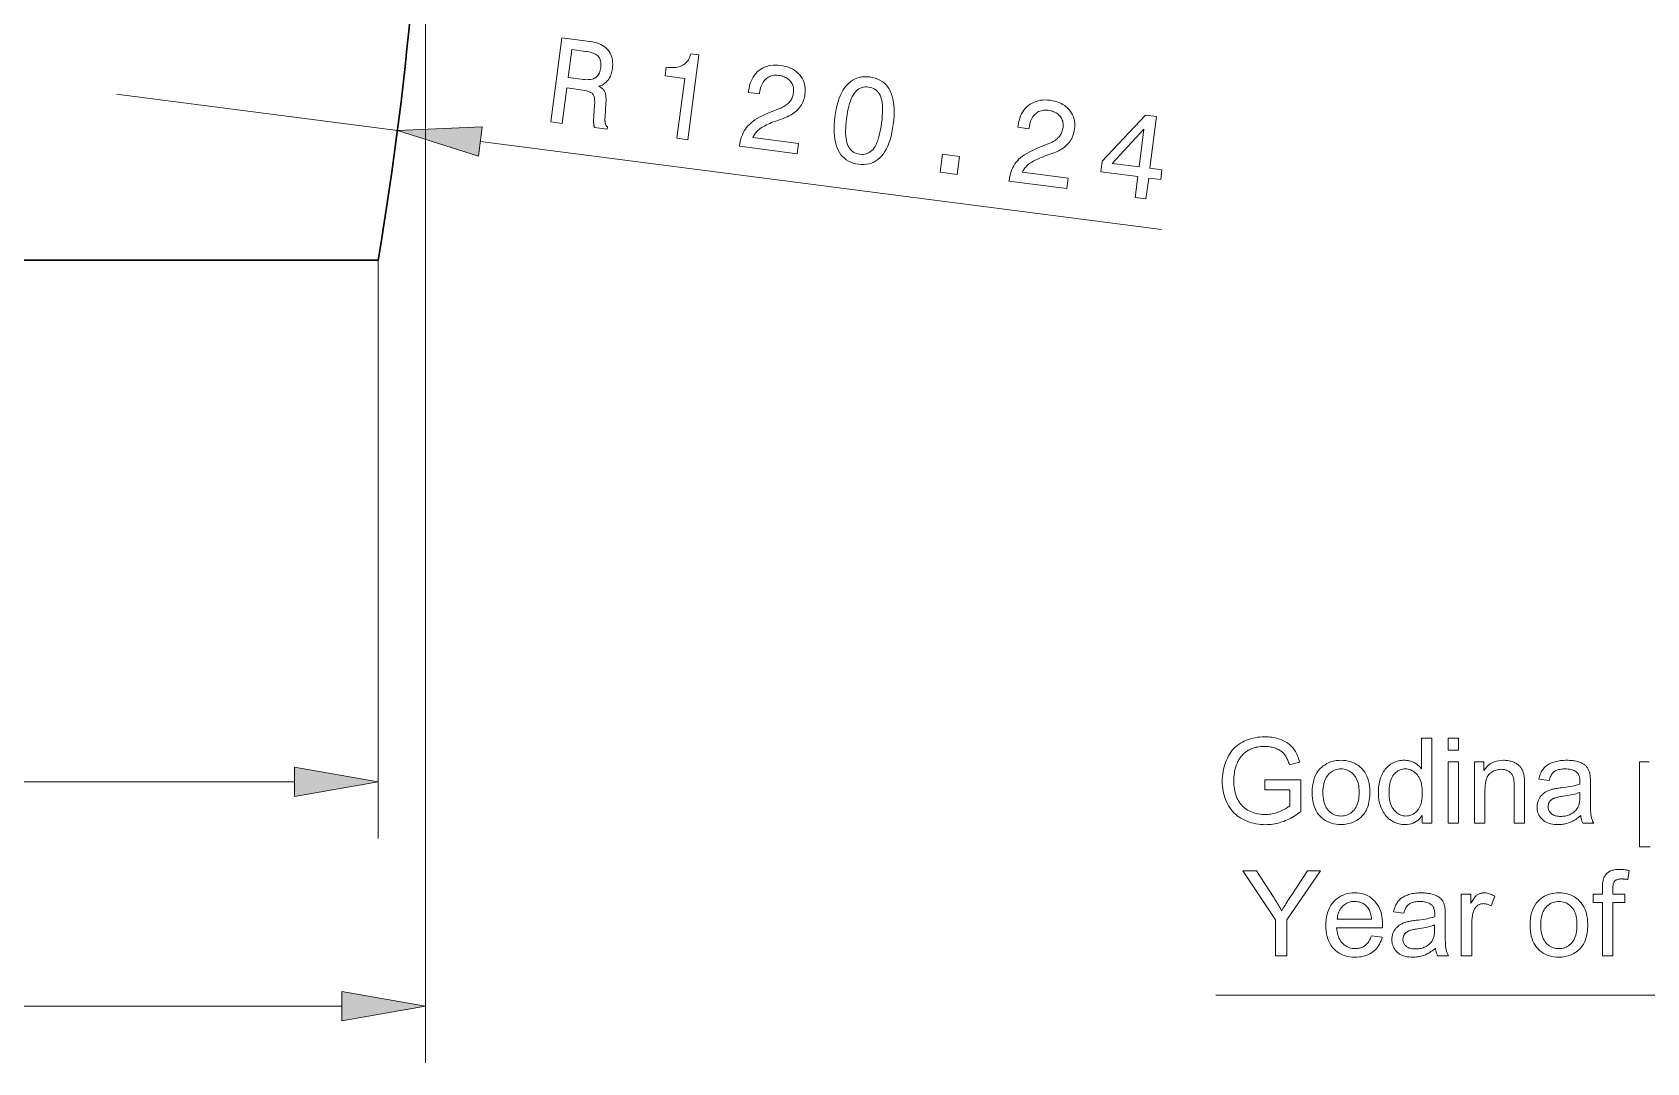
# Model space of a CAD drawing. Extents: x 0 to 297, y 0 to 530.
# Drawn here: x 131.8 to 188.8, y 82.6 to 119 of the extents above; entities that cross this region are included whole.
import ezdxf

# ---------------------------------------------------------------- set-up
doc = ezdxf.new("R2010")
doc.units = 0

msp = doc.modelspace()

# ---------------------------------------------------------------- linework, layer by layer
at = {"color": 7, "lineweight": 13}
for p, q in [((145.707, 130.993), (145.707, 82.643)), ((147.643, 115.186), (171.684, 112.076)), ((144.032, 110.993), (144.032, 90.566)), ((76.236, 92.566), (141.077, 92.566)), ((74.561, 84.643), (142.752, 84.643))]:
    msp.add_line(p, q, dxfattribs=at)
at = {"color": 7, "lineweight": 13, "ltscale": 0.25}
msp.add_line((134.796, 116.848), (144.713, 115.565), dxfattribs=at)
at = {"color": 7, "lineweight": 30}
msp.add_line((73.282, 110.993), (144.032, 110.993), dxfattribs=at)
at = {"color": 7, "lineweight": 13}
for points in [[(150.135, 115.872), (150.519, 118.843), (151.512, 118.715), (151.598, 118.701), (151.678, 118.684), (151.754, 118.663), (151.825, 118.639), (151.892, 118.61), (151.954, 118.578), (152.011, 118.542), (152.063, 118.502), (152.11, 118.459), (152.153, 118.412), (152.191, 118.361), (152.224, 118.306), (152.251, 118.249), (152.274, 118.188), (152.291, 118.123), (152.304, 118.056), (152.311, 117.985), (152.313, 117.91), (152.31, 117.833), (152.302, 117.751), (152.294, 117.703), (152.285, 117.657), (152.275, 117.613), (152.262, 117.57), (152.248, 117.529), (152.231, 117.49), (152.213, 117.452), (152.194, 117.416), (152.172, 117.383), (152.149, 117.35), (152.124, 117.32), (152.097, 117.291), (152.068, 117.265), (152.038, 117.24), (152.006, 117.217), (151.973, 117.196), (151.937, 117.176), (151.9, 117.159), (151.862, 117.143), (151.821, 117.129), (151.852, 117.114), (151.88, 117.099), (151.906, 117.082), (151.931, 117.064), (151.953, 117.046), (151.973, 117.026), (151.992, 117.006), (152.008, 116.984), (152.023, 116.962), (152.035, 116.939), (152.046, 116.913), (152.055, 116.885), (152.062, 116.853), (152.069, 116.818), (152.073, 116.78), (152.077, 116.739), (152.078, 116.694), (152.079, 116.646), (152.078, 116.596), (152.075, 116.541), (152.044, 116.054), (152.042, 116.024), (152.041, 115.994), (152.041, 115.967), (152.041, 115.941), (152.041, 115.917), (152.043, 115.894), (152.045, 115.873), (152.047, 115.853), (152.05, 115.835), (152.054, 115.819), (152.058, 115.804), (152.063, 115.79), (152.069, 115.776), (152.076, 115.763), (152.083, 115.75), (152.091, 115.738), (152.1, 115.727), (152.11, 115.716), (152.12, 115.706), (152.131, 115.697), (152.121, 115.615), (151.671, 115.673), (151.667, 115.684), (151.663, 115.696), (151.659, 115.709), (151.656, 115.722), (151.652, 115.737), (151.65, 115.752), (151.647, 115.769), (151.645, 115.786), (151.643, 115.804), (151.642, 115.824), (151.641, 115.844), (151.64, 115.866), (151.64, 115.889), (151.64, 115.913), (151.64, 115.939), (151.64, 115.966), (151.641, 115.994), (151.643, 116.024), (151.644, 116.055), (151.646, 116.087), (151.675, 116.474), (151.678, 116.531), (151.679, 116.584), (151.677, 116.633), (151.674, 116.678), (151.668, 116.719), (151.66, 116.756), (151.649, 116.79), (151.637, 116.82), (151.622, 116.846), (151.605, 116.868), (151.583, 116.888), (151.556, 116.906), (151.521, 116.924), (151.481, 116.941), (151.434, 116.957), (151.38, 116.972), (151.32, 116.986), (151.254, 116.999), (151.181, 117.011), (151.102, 117.022), (150.694, 117.075), (150.532, 115.821)], [(151.354, 118.365), (150.869, 118.428), (150.741, 117.439), (151.199, 117.38), (151.267, 117.372), (151.331, 117.367), (151.391, 117.365), (151.447, 117.366), (151.499, 117.37), (151.547, 117.377), (151.592, 117.386), (151.632, 117.398), (151.669, 117.414), (151.701, 117.432), (151.731, 117.453), (151.758, 117.477), (151.782, 117.505), (151.805, 117.537), (151.824, 117.571), (151.842, 117.61), (151.857, 117.651), (151.87, 117.696), (151.881, 117.745), (151.889, 117.796), (151.894, 117.848), (151.896, 117.896), (151.895, 117.943), (151.891, 117.986), (151.884, 118.027), (151.874, 118.065), (151.86, 118.101), (151.844, 118.133), (151.824, 118.164), (151.802, 118.191), (151.775, 118.217), (151.745, 118.24), (151.71, 118.262), (151.672, 118.282), (151.629, 118.301), (151.582, 118.317), (151.531, 118.332), (151.476, 118.345), (151.417, 118.356)], [(154.582, 115.297), (154.856, 117.412), (154.162, 117.502), (154.201, 117.805), (154.276, 117.798), (154.347, 117.794), (154.415, 117.793), (154.479, 117.795), (154.54, 117.801), (154.597, 117.809), (154.65, 117.82), (154.7, 117.835), (154.746, 117.852), (154.788, 117.873), (154.828, 117.897), (154.865, 117.925), (154.899, 117.956), (154.931, 117.991), (154.96, 118.03), (154.987, 118.072), (155.011, 118.118), (155.032, 118.168), (155.051, 118.221), (155.068, 118.278), (155.359, 118.24), (154.971, 115.246)], [(156.786, 115.011), (156.788, 115.024), (156.801, 115.111), (156.818, 115.194), (156.839, 115.273), (156.863, 115.349), (156.891, 115.422), (156.923, 115.492), (156.959, 115.557), (156.998, 115.62), (157.041, 115.679), (157.088, 115.734), (157.14, 115.788), (157.198, 115.84), (157.264, 115.892), (157.335, 115.942), (157.414, 115.992), (157.498, 116.04), (157.59, 116.088), (157.688, 116.135), (157.793, 116.18), (157.904, 116.225), (158.175, 116.33), (158.222, 116.35), (158.268, 116.37), (158.31, 116.391), (158.351, 116.413), (158.389, 116.436), (158.424, 116.46), (158.458, 116.485), (158.489, 116.51), (158.517, 116.537), (158.543, 116.565), (158.567, 116.593), (158.589, 116.623), (158.609, 116.655), (158.627, 116.687), (158.643, 116.721), (158.657, 116.757), (158.669, 116.793), (158.68, 116.832), (158.688, 116.871), (158.694, 116.912), (158.699, 116.958), (158.7, 117.003), (158.697, 117.047), (158.691, 117.089), (158.681, 117.13), (158.668, 117.17), (158.652, 117.208), (158.632, 117.245), (158.609, 117.28), (158.582, 117.314), (158.552, 117.346), (158.519, 117.375), (158.484, 117.402), (158.446, 117.426), (158.406, 117.448), (158.363, 117.467), (158.318, 117.483), (158.27, 117.496), (158.22, 117.507), (158.167, 117.516), (158.114, 117.521), (158.062, 117.522), (158.013, 117.519), (157.965, 117.512), (157.919, 117.501), (157.875, 117.486), (157.833, 117.467), (157.793, 117.444), (157.754, 117.417), (157.717, 117.387), (157.683, 117.352), (157.651, 117.315), (157.622, 117.274), (157.596, 117.23), (157.572, 117.183), (157.551, 117.133), (157.534, 117.08), (157.518, 117.023), (157.506, 116.964), (157.496, 116.901), (157.492, 116.865), (157.103, 116.916), (157.11, 116.976), (157.125, 117.068), (157.145, 117.155), (157.169, 117.238), (157.198, 117.316), (157.232, 117.389), (157.271, 117.458), (157.314, 117.522), (157.363, 117.582), (157.416, 117.637), (157.475, 117.687), (157.537, 117.732), (157.602, 117.771), (157.67, 117.804), (157.742, 117.831), (157.816, 117.852), (157.894, 117.868), (157.975, 117.877), (158.059, 117.88), (158.146, 117.877), (158.236, 117.868), (158.321, 117.854), (158.403, 117.836), (158.481, 117.814), (158.555, 117.787), (158.625, 117.756), (158.69, 117.72), (158.752, 117.679), (158.81, 117.635), (158.864, 117.585), (158.914, 117.532), (158.959, 117.475), (158.998, 117.415), (159.031, 117.353), (159.059, 117.289), (159.08, 117.223), (159.096, 117.154), (159.106, 117.082), (159.11, 117.009), (159.109, 116.933), (159.101, 116.855), (159.092, 116.794), (159.08, 116.736), (159.064, 116.679), (159.046, 116.624), (159.024, 116.572), (159, 116.521), (158.973, 116.472), (158.942, 116.425), (158.909, 116.38), (158.873, 116.337), (158.834, 116.296), (158.791, 116.256), (158.745, 116.218), (158.696, 116.182), (158.644, 116.147), (158.589, 116.114), (158.531, 116.083), (158.469, 116.053), (158.404, 116.026), (158.336, 115.999), (158.069, 115.904), (157.994, 115.876), (157.924, 115.849), (157.858, 115.821), (157.796, 115.794), (157.739, 115.767), (157.685, 115.74), (157.636, 115.713), (157.59, 115.686), (157.549, 115.66), (157.512, 115.634), (157.478, 115.607), (157.446, 115.58), (157.416, 115.551), (157.388, 115.522), (157.362, 115.491), (157.338, 115.46), (157.316, 115.427), (157.296, 115.394), (157.278, 115.359), (157.262, 115.324), (158.876, 115.115), (158.829, 114.747)], [(160.158, 116.051), (160.18, 116.198), (160.206, 116.337), (160.236, 116.468), (160.271, 116.591), (160.31, 116.707), (160.353, 116.814), (160.401, 116.914), (160.453, 117.006), (160.509, 117.089), (160.57, 117.165), (160.635, 117.233), (160.704, 117.292), (160.776, 117.343), (160.852, 117.385), (160.932, 117.419), (161.016, 117.444), (161.103, 117.461), (161.195, 117.469), (161.29, 117.469), (161.389, 117.46), (161.487, 117.443), (161.58, 117.42), (161.667, 117.388), (161.747, 117.35), (161.822, 117.305), (161.891, 117.252), (161.954, 117.192), (162.01, 117.125), (162.061, 117.051), (162.106, 116.97), (162.145, 116.882), (162.178, 116.786), (162.204, 116.685), (162.225, 116.576), (162.239, 116.461), (162.247, 116.339), (162.249, 116.21), (162.245, 116.075), (162.234, 115.933), (162.218, 115.784), (162.196, 115.636), (162.17, 115.497), (162.14, 115.365), (162.105, 115.242), (162.066, 115.126), (162.023, 115.019), (161.976, 114.919), (161.924, 114.828), (161.869, 114.745), (161.809, 114.67), (161.745, 114.603), (161.677, 114.545), (161.605, 114.495), (161.529, 114.453), (161.449, 114.42), (161.365, 114.395), (161.277, 114.379), (161.185, 114.371), (161.09, 114.371), (160.99, 114.38), (160.892, 114.397), (160.8, 114.421), (160.714, 114.452), (160.634, 114.49), (160.559, 114.536), (160.49, 114.588), (160.427, 114.648), (160.37, 114.715), (160.319, 114.789), (160.273, 114.871), (160.234, 114.959), (160.201, 115.054), (160.174, 115.155), (160.153, 115.263), (160.138, 115.378), (160.13, 115.499), (160.127, 115.627), (160.131, 115.762), (160.142, 115.903)], [(160.568, 115.997), (160.554, 115.878), (160.544, 115.764), (160.538, 115.657), (160.535, 115.555), (160.537, 115.46), (160.542, 115.371), (160.551, 115.289), (160.564, 115.212), (160.581, 115.142), (160.602, 115.078), (160.627, 115.02), (160.656, 114.967), (160.689, 114.919), (160.726, 114.876), (160.767, 114.839), (160.813, 114.807), (160.862, 114.78), (160.916, 114.759), (160.974, 114.743), (161.036, 114.732), (161.099, 114.726), (161.159, 114.727), (161.216, 114.734), (161.271, 114.747), (161.323, 114.766), (161.372, 114.791), (161.419, 114.823), (161.462, 114.86), (161.503, 114.904), (161.541, 114.953), (161.577, 115.009), (161.611, 115.073), (161.642, 115.143), (161.672, 115.221), (161.699, 115.306), (161.725, 115.398), (161.748, 115.497), (161.769, 115.603), (161.789, 115.717), (161.806, 115.837), (161.82, 115.959), (161.83, 116.074), (161.837, 116.182), (161.84, 116.284), (161.838, 116.38), (161.833, 116.469), (161.825, 116.552), (161.812, 116.628), (161.796, 116.698), (161.775, 116.762), (161.751, 116.819), (161.723, 116.872), (161.69, 116.919), (161.653, 116.961), (161.612, 116.998), (161.566, 117.03), (161.517, 117.056), (161.463, 117.078), (161.405, 117.094), (161.343, 117.105), (161.28, 117.11), (161.22, 117.109), (161.163, 117.102), (161.108, 117.089), (161.056, 117.069), (161.006, 117.044), (160.96, 117.012), (160.915, 116.974), (160.874, 116.93), (160.835, 116.88), (160.799, 116.824), (160.764, 116.76), (160.732, 116.689), (160.702, 116.611), (160.675, 116.527), (160.649, 116.435), (160.625, 116.336), (160.604, 116.23), (160.585, 116.117)], [(166.301, 113.78), (166.303, 113.793), (166.316, 113.879), (166.333, 113.963), (166.354, 114.042), (166.378, 114.118), (166.407, 114.191), (166.438, 114.261), (166.474, 114.326), (166.513, 114.389), (166.556, 114.448), (166.603, 114.503), (166.655, 114.557), (166.714, 114.609), (166.779, 114.661), (166.85, 114.711), (166.929, 114.761), (167.014, 114.809), (167.105, 114.857), (167.203, 114.904), (167.308, 114.949), (167.419, 114.994), (167.69, 115.099), (167.738, 115.119), (167.783, 115.139), (167.826, 115.16), (167.866, 115.182), (167.904, 115.205), (167.94, 115.229), (167.973, 115.254), (168.004, 115.279), (168.032, 115.306), (168.058, 115.333), (168.082, 115.362), (168.104, 115.392), (168.124, 115.424), (168.142, 115.456), (168.158, 115.49), (168.172, 115.526), (168.185, 115.562), (168.195, 115.6), (168.203, 115.64), (168.21, 115.681), (168.214, 115.727), (168.215, 115.772), (168.212, 115.816), (168.206, 115.858), (168.197, 115.899), (168.184, 115.939), (168.167, 115.977), (168.147, 116.014), (168.124, 116.049), (168.097, 116.083), (168.067, 116.115), (168.034, 116.144), (167.999, 116.171), (167.962, 116.195), (167.921, 116.217), (167.879, 116.235), (167.833, 116.252), (167.785, 116.265), (167.735, 116.276), (167.682, 116.285), (167.629, 116.29), (167.578, 116.291), (167.528, 116.288), (167.48, 116.281), (167.435, 116.27), (167.391, 116.255), (167.348, 116.236), (167.308, 116.213), (167.269, 116.186), (167.233, 116.156), (167.198, 116.121), (167.166, 116.084), (167.137, 116.043), (167.111, 115.999), (167.087, 115.952), (167.067, 115.902), (167.049, 115.849), (167.033, 115.792), (167.021, 115.733), (167.011, 115.67), (167.007, 115.634), (166.618, 115.685), (166.626, 115.745), (166.64, 115.837), (166.66, 115.924), (166.684, 116.007), (166.713, 116.085), (166.747, 116.158), (166.786, 116.227), (166.83, 116.291), (166.878, 116.351), (166.932, 116.406), (166.99, 116.456), (167.052, 116.501), (167.117, 116.54), (167.186, 116.573), (167.257, 116.6), (167.332, 116.621), (167.409, 116.637), (167.49, 116.646), (167.574, 116.649), (167.661, 116.646), (167.751, 116.637), (167.837, 116.623), (167.918, 116.605), (167.996, 116.583), (168.07, 116.556), (168.14, 116.525), (168.206, 116.489), (168.268, 116.448), (168.325, 116.404), (168.379, 116.354), (168.429, 116.301), (168.474, 116.243), (168.513, 116.184), (168.546, 116.122), (168.574, 116.058), (168.595, 115.992), (168.611, 115.923), (168.621, 115.851), (168.626, 115.778), (168.624, 115.702), (168.617, 115.624), (168.607, 115.563), (168.595, 115.505), (168.579, 115.448), (168.561, 115.393), (168.54, 115.341), (168.515, 115.29), (168.488, 115.241), (168.458, 115.194), (168.424, 115.149), (168.388, 115.106), (168.349, 115.065), (168.306, 115.025), (168.261, 114.987), (168.212, 114.951), (168.16, 114.916), (168.104, 114.883), (168.046, 114.852), (167.984, 114.822), (167.919, 114.794), (167.851, 114.768), (167.584, 114.673), (167.51, 114.645), (167.439, 114.618), (167.374, 114.59), (167.312, 114.563), (167.254, 114.536), (167.2, 114.509), (167.151, 114.482), (167.105, 114.455), (167.064, 114.429), (167.027, 114.403), (166.993, 114.376), (166.961, 114.349), (166.931, 114.32), (166.903, 114.291), (166.877, 114.26), (166.853, 114.229), (166.831, 114.196), (166.811, 114.163), (166.793, 114.128), (166.778, 114.093), (168.392, 113.884), (168.344, 113.516)], [(147.71, 115.703), (144.713, 115.565), (147.576, 114.669)], [(170.753, 113.205), (170.848, 113.941), (169.541, 114.11), (169.59, 114.486), (171.125, 116.113), (171.514, 116.063), (171.277, 114.234), (171.701, 114.179), (171.657, 113.836), (171.233, 113.891), (171.137, 113.155)], [(169.945, 114.406), (170.892, 114.283), (171.065, 115.615)], [(163.878, 114.094), (163.961, 114.732), (164.552, 114.655), (164.47, 114.017)], [(175.333, 92.279), (175.333, 92.631), (176.604, 92.633), (176.604, 91.52), (176.545, 91.475), (176.486, 91.431), (176.427, 91.39), (176.367, 91.352), (176.307, 91.316), (176.246, 91.282), (176.185, 91.25), (176.124, 91.221), (176.062, 91.194), (176, 91.169), (175.938, 91.147), (175.875, 91.127), (175.812, 91.109), (175.749, 91.094), (175.685, 91.081), (175.621, 91.07), (175.557, 91.062), (175.492, 91.056), (175.427, 91.053), (175.362, 91.051), (175.274, 91.053), (175.188, 91.059), (175.104, 91.068), (175.021, 91.082), (174.94, 91.099), (174.861, 91.12), (174.783, 91.144), (174.706, 91.173), (174.632, 91.205), (174.559, 91.241), (174.488, 91.28), (174.421, 91.323), (174.358, 91.369), (174.298, 91.419), (174.242, 91.472), (174.189, 91.529), (174.14, 91.588), (174.094, 91.652), (174.052, 91.718), (174.013, 91.788), (173.978, 91.861), (173.947, 91.935), (173.92, 92.011), (173.896, 92.088), (173.875, 92.167), (173.859, 92.248), (173.846, 92.331), (173.837, 92.415), (173.831, 92.501), (173.829, 92.588), (173.831, 92.675), (173.837, 92.761), (173.846, 92.846), (173.859, 92.929), (173.875, 93.012), (173.895, 93.093), (173.919, 93.173), (173.946, 93.252), (173.978, 93.329), (174.012, 93.406), (174.051, 93.48), (174.092, 93.55), (174.137, 93.616), (174.185, 93.678), (174.236, 93.737), (174.29, 93.791), (174.348, 93.841), (174.408, 93.888), (174.472, 93.931), (174.539, 93.97), (174.609, 94.005), (174.681, 94.036), (174.755, 94.064), (174.831, 94.087), (174.909, 94.108), (174.989, 94.124), (175.072, 94.137), (175.156, 94.146), (175.243, 94.152), (175.331, 94.154), (175.396, 94.153), (175.459, 94.15), (175.521, 94.144), (175.582, 94.137), (175.641, 94.127), (175.699, 94.116), (175.756, 94.102), (175.812, 94.086), (175.866, 94.068), (175.92, 94.048), (175.971, 94.026), (176.02, 94.003), (176.067, 93.978), (176.112, 93.951), (176.154, 93.922), (176.194, 93.892), (176.232, 93.86), (176.268, 93.827), (176.301, 93.792), (176.332, 93.755), (176.361, 93.716), (176.389, 93.675), (176.415, 93.631), (176.44, 93.586), (176.463, 93.538), (176.485, 93.488), (176.506, 93.435), (176.525, 93.38), (176.543, 93.323), (176.559, 93.264), (176.201, 93.165), (176.187, 93.21), (176.173, 93.253), (176.158, 93.294), (176.142, 93.333), (176.125, 93.37), (176.108, 93.405), (176.09, 93.438), (176.072, 93.469), (176.053, 93.498), (176.033, 93.526), (176.012, 93.551), (175.99, 93.576), (175.965, 93.599), (175.939, 93.622), (175.911, 93.643), (175.882, 93.664), (175.851, 93.683), (175.818, 93.702), (175.783, 93.719), (175.747, 93.735), (175.709, 93.75), (175.671, 93.764), (175.631, 93.775), (175.591, 93.786), (175.55, 93.794), (175.509, 93.801), (175.466, 93.807), (175.423, 93.811), (175.378, 93.813), (175.333, 93.814), (175.28, 93.813), (175.227, 93.811), (175.177, 93.807), (175.127, 93.801), (175.08, 93.793), (175.033, 93.784), (174.988, 93.773), (174.945, 93.761), (174.903, 93.747), (174.863, 93.731), (174.824, 93.714), (174.786, 93.696), (174.75, 93.677), (174.716, 93.657), (174.683, 93.635), (174.652, 93.613), (174.622, 93.59), (174.594, 93.565), (174.568, 93.54), (174.542, 93.513), (174.519, 93.486), (174.496, 93.458), (174.474, 93.43), (174.454, 93.401), (174.434, 93.372), (174.416, 93.342), (174.399, 93.311), (174.382, 93.28), (174.367, 93.249), (174.353, 93.217), (174.331, 93.16), (174.312, 93.103), (174.295, 93.045), (174.28, 92.986), (174.267, 92.926), (174.257, 92.866), (174.249, 92.804), (174.243, 92.741), (174.24, 92.677), (174.239, 92.613), (174.24, 92.534), (174.244, 92.458), (174.251, 92.384), (174.261, 92.313), (174.273, 92.244), (174.288, 92.179), (174.306, 92.115), (174.327, 92.055), (174.35, 91.997), (174.377, 91.942), (174.406, 91.889), (174.437, 91.839), (174.471, 91.792), (174.507, 91.748), (174.546, 91.706), (174.588, 91.668), (174.632, 91.632), (174.678, 91.598), (174.727, 91.568), (174.779, 91.541), (174.832, 91.516), (174.886, 91.493), (174.94, 91.474), (174.995, 91.457), (175.051, 91.442), (175.107, 91.431), (175.164, 91.421), (175.222, 91.415), (175.28, 91.411), (175.339, 91.41), (175.391, 91.411), (175.442, 91.414), (175.493, 91.418), (175.544, 91.425), (175.594, 91.434), (175.644, 91.445), (175.694, 91.458), (175.744, 91.473), (175.794, 91.49), (175.843, 91.509), (175.891, 91.529), (175.936, 91.549), (175.98, 91.57), (176.02, 91.59), (176.059, 91.611), (176.095, 91.633), (176.129, 91.654), (176.16, 91.676), (176.189, 91.698), (176.215, 91.721), (176.215, 92.279)], [(180.883, 91.103), (180.883, 91.377), (180.84, 91.315), (180.793, 91.26), (180.742, 91.212), (180.687, 91.17), (180.628, 91.134), (180.565, 91.105), (180.499, 91.083), (180.428, 91.066), (180.354, 91.057), (180.275, 91.053), (180.224, 91.055), (180.173, 91.059), (180.123, 91.066), (180.074, 91.076), (180.026, 91.089), (179.979, 91.105), (179.932, 91.124), (179.886, 91.145), (179.842, 91.17), (179.798, 91.197), (179.755, 91.227), (179.714, 91.259), (179.676, 91.293), (179.639, 91.33), (179.604, 91.368), (179.571, 91.41), (179.541, 91.453), (179.512, 91.499), (179.485, 91.547), (179.46, 91.597), (179.437, 91.649), (179.417, 91.703), (179.399, 91.758), (179.383, 91.815), (179.37, 91.873), (179.359, 91.933), (179.351, 91.994), (179.345, 92.057), (179.341, 92.121), (179.34, 92.187), (179.341, 92.252), (179.345, 92.315), (179.35, 92.377), (179.358, 92.438), (179.367, 92.497), (179.379, 92.556), (179.393, 92.613), (179.41, 92.669), (179.428, 92.724), (179.449, 92.778), (179.471, 92.829), (179.496, 92.879), (179.523, 92.925), (179.553, 92.97), (179.584, 93.012), (179.618, 93.051), (179.654, 93.088), (179.692, 93.122), (179.732, 93.154), (179.774, 93.184), (179.818, 93.211), (179.863, 93.235), (179.909, 93.256), (179.956, 93.274), (180.004, 93.29), (180.053, 93.302), (180.103, 93.312), (180.154, 93.319), (180.206, 93.324), (180.259, 93.325), (180.298, 93.324), (180.336, 93.322), (180.373, 93.318), (180.409, 93.312), (180.445, 93.304), (180.479, 93.295), (180.513, 93.284), (180.546, 93.272), (180.578, 93.258), (180.609, 93.242), (180.639, 93.225), (180.668, 93.207), (180.696, 93.188), (180.723, 93.168), (180.748, 93.147), (180.772, 93.125), (180.796, 93.102), (180.818, 93.077), (180.839, 93.052), (180.859, 93.026), (180.859, 94.103), (181.225, 94.103), (181.225, 91.103)], [(181.806, 93.679), (181.806, 94.103), (182.174, 94.103), (182.174, 93.679)], [(141.077, 92.045), (144.032, 92.566), (141.077, 93.087)], [(177.005, 92.189), (177.009, 92.307), (177.019, 92.418), (177.035, 92.523), (177.059, 92.622), (177.089, 92.715), (177.126, 92.801), (177.17, 92.881), (177.22, 92.955), (177.277, 93.022), (177.341, 93.084), (177.398, 93.129), (177.458, 93.17), (177.52, 93.207), (177.585, 93.238), (177.652, 93.265), (177.721, 93.286), (177.794, 93.303), (177.868, 93.315), (177.945, 93.323), (178.024, 93.325), (178.112, 93.322), (178.197, 93.313), (178.279, 93.299), (178.357, 93.278), (178.432, 93.252), (178.503, 93.219), (178.572, 93.181), (178.637, 93.137), (178.698, 93.087), (178.757, 93.031), (178.811, 92.97), (178.859, 92.905), (178.902, 92.835), (178.939, 92.761), (178.97, 92.682), (178.996, 92.598), (179.016, 92.51), (179.03, 92.418), (179.039, 92.321), (179.041, 92.22), (179.04, 92.138), (179.036, 92.059), (179.03, 91.984), (179.021, 91.913), (179.01, 91.845), (178.996, 91.781), (178.98, 91.72), (178.961, 91.663), (178.939, 91.61), (178.916, 91.56), (178.889, 91.513), (178.861, 91.468), (178.83, 91.425), (178.797, 91.385), (178.761, 91.346), (178.723, 91.31), (178.683, 91.276), (178.641, 91.244), (178.596, 91.214), (178.549, 91.187), (178.501, 91.161), (178.451, 91.139), (178.401, 91.119), (178.35, 91.101), (178.298, 91.087), (178.245, 91.075), (178.191, 91.065), (178.136, 91.059), (178.081, 91.055), (178.024, 91.053), (177.935, 91.056), (177.849, 91.065), (177.766, 91.08), (177.687, 91.1), (177.612, 91.127), (177.54, 91.159), (177.471, 91.197), (177.406, 91.241), (177.345, 91.291), (177.287, 91.346), (177.233, 91.407), (177.185, 91.473), (177.143, 91.545), (177.107, 91.621), (177.076, 91.703), (177.05, 91.79), (177.031, 91.882), (177.016, 91.979), (177.008, 92.082)], [(177.384, 92.189), (177.386, 92.108), (177.391, 92.031), (177.4, 91.958), (177.413, 91.889), (177.429, 91.824), (177.449, 91.764), (177.473, 91.708), (177.5, 91.656), (177.531, 91.608), (177.566, 91.564), (177.603, 91.525), (177.643, 91.489), (177.684, 91.458), (177.727, 91.431), (177.772, 91.408), (177.818, 91.39), (177.867, 91.375), (177.918, 91.365), (177.97, 91.358), (178.024, 91.356), (178.078, 91.358), (178.13, 91.365), (178.181, 91.375), (178.229, 91.39), (178.276, 91.409), (178.32, 91.431), (178.363, 91.459), (178.404, 91.49), (178.443, 91.525), (178.481, 91.565), (178.515, 91.609), (178.546, 91.657), (178.574, 91.71), (178.597, 91.767), (178.617, 91.829), (178.634, 91.894), (178.646, 91.965), (178.656, 92.039), (178.661, 92.118), (178.663, 92.202), (178.661, 92.28), (178.655, 92.355), (178.646, 92.426), (178.634, 92.493), (178.617, 92.556), (178.597, 92.615), (178.573, 92.67), (178.546, 92.721), (178.514, 92.769), (178.48, 92.812), (178.442, 92.852), (178.403, 92.887), (178.362, 92.918), (178.319, 92.945), (178.274, 92.968), (178.228, 92.987), (178.18, 93.001), (178.13, 93.012), (178.078, 93.018), (178.024, 93.02), (177.97, 93.018), (177.918, 93.012), (177.867, 93.001), (177.818, 92.987), (177.772, 92.968), (177.727, 92.946), (177.684, 92.919), (177.643, 92.888), (177.603, 92.853), (177.566, 92.813), (177.531, 92.77), (177.5, 92.722), (177.473, 92.67), (177.449, 92.614), (177.429, 92.554), (177.413, 92.489), (177.4, 92.421), (177.391, 92.348), (177.386, 92.271)], [(179.719, 92.187), (179.721, 92.106), (179.726, 92.029), (179.735, 91.956), (179.747, 91.887), (179.763, 91.822), (179.782, 91.762), (179.805, 91.706), (179.831, 91.654), (179.861, 91.606), (179.895, 91.563), (179.931, 91.524), (179.968, 91.489), (180.006, 91.458), (180.046, 91.431), (180.087, 91.408), (180.129, 91.389), (180.172, 91.375), (180.217, 91.365), (180.263, 91.358), (180.31, 91.356), (180.358, 91.358), (180.404, 91.364), (180.449, 91.374), (180.492, 91.388), (180.533, 91.406), (180.574, 91.427), (180.613, 91.453), (180.65, 91.483), (180.686, 91.516), (180.72, 91.554), (180.753, 91.595), (180.781, 91.641), (180.807, 91.691), (180.829, 91.745), (180.847, 91.803), (180.862, 91.866), (180.874, 91.932), (180.883, 92.003), (180.888, 92.078), (180.889, 92.156), (180.888, 92.243), (180.882, 92.325), (180.874, 92.403), (180.862, 92.475), (180.846, 92.543), (180.827, 92.606), (180.805, 92.665), (180.779, 92.718), (180.75, 92.767), (180.717, 92.811), (180.682, 92.851), (180.645, 92.886), (180.607, 92.918), (180.567, 92.945), (180.526, 92.968), (180.482, 92.987), (180.438, 93.001), (180.391, 93.012), (180.343, 93.018), (180.294, 93.02), (180.245, 93.018), (180.199, 93.012), (180.154, 93.002), (180.11, 92.988), (180.068, 92.97), (180.028, 92.948), (179.99, 92.922), (179.953, 92.892), (179.917, 92.858), (179.883, 92.82), (179.852, 92.777), (179.824, 92.73), (179.799, 92.678), (179.778, 92.622), (179.76, 92.561), (179.745, 92.496), (179.734, 92.425), (179.725, 92.351), (179.72, 92.271)], [(181.806, 91.103), (181.806, 93.276), (182.174, 93.276), (182.174, 91.103)], [(182.735, 91.103), (182.735, 93.276), (183.067, 93.276), (183.067, 92.967), (183.117, 93.035), (183.171, 93.096), (183.229, 93.149), (183.292, 93.196), (183.359, 93.235), (183.431, 93.268), (183.506, 93.293), (183.586, 93.311), (183.67, 93.321), (183.758, 93.325), (183.797, 93.324), (183.836, 93.322), (183.873, 93.319), (183.91, 93.314), (183.947, 93.307), (183.983, 93.3), (184.018, 93.29), (184.052, 93.28), (184.086, 93.268), (184.12, 93.254), (184.152, 93.24), (184.182, 93.224), (184.211, 93.208), (184.238, 93.191), (184.264, 93.173), (184.287, 93.154), (184.31, 93.134), (184.33, 93.113), (184.349, 93.092), (184.366, 93.069), (184.382, 93.046), (184.397, 93.022), (184.411, 92.997), (184.424, 92.971), (184.436, 92.944), (184.447, 92.916), (184.457, 92.888), (184.466, 92.858), (184.474, 92.828), (184.481, 92.797), (184.485, 92.775), (184.488, 92.75), (184.491, 92.722), (184.494, 92.691), (184.496, 92.656), (184.498, 92.619), (184.499, 92.579), (184.5, 92.535), (184.501, 92.489), (184.501, 92.439), (184.501, 91.103), (184.133, 91.103), (184.133, 92.425), (184.132, 92.468), (184.131, 92.51), (184.129, 92.549), (184.126, 92.586), (184.122, 92.621), (184.117, 92.654), (184.112, 92.684), (184.105, 92.712), (184.098, 92.738), (184.09, 92.761), (184.081, 92.783), (184.07, 92.804), (184.058, 92.824), (184.045, 92.843), (184.03, 92.861), (184.014, 92.879), (183.997, 92.895), (183.979, 92.911), (183.959, 92.925), (183.937, 92.939), (183.915, 92.952), (183.892, 92.963), (183.868, 92.973), (183.844, 92.982), (183.818, 92.989), (183.792, 92.995), (183.766, 93), (183.738, 93.003), (183.71, 93.005), (183.681, 93.006), (183.634, 93.004), (183.589, 93), (183.545, 92.992), (183.503, 92.982), (183.461, 92.968), (183.421, 92.952), (183.383, 92.933), (183.345, 92.91), (183.309, 92.885), (183.274, 92.856), (183.242, 92.824), (183.213, 92.786), (183.187, 92.743), (183.165, 92.694), (183.146, 92.64), (183.131, 92.581), (183.119, 92.516), (183.11, 92.446), (183.105, 92.37), (183.103, 92.29), (183.103, 91.103)], [(186.484, 91.371), (186.443, 91.337), (186.403, 91.305), (186.363, 91.276), (186.323, 91.248), (186.283, 91.222), (186.244, 91.199), (186.205, 91.177), (186.167, 91.158), (186.128, 91.14), (186.09, 91.125), (186.052, 91.112), (186.013, 91.099), (185.974, 91.089), (185.934, 91.079), (185.894, 91.071), (185.853, 91.065), (185.812, 91.06), (185.77, 91.056), (185.727, 91.054), (185.684, 91.053), (185.614, 91.055), (185.547, 91.06), (185.484, 91.069), (185.424, 91.081), (185.367, 91.097), (185.314, 91.116), (185.264, 91.139), (185.217, 91.165), (185.174, 91.195), (185.133, 91.228), (185.097, 91.264), (185.064, 91.302), (185.035, 91.342), (185.01, 91.384), (184.989, 91.428), (184.972, 91.473), (184.958, 91.521), (184.949, 91.571), (184.943, 91.622), (184.941, 91.676), (184.942, 91.707), (184.944, 91.738), (184.948, 91.769), (184.953, 91.799), (184.959, 91.828), (184.967, 91.857), (184.977, 91.886), (184.988, 91.913), (185, 91.941), (185.014, 91.967), (185.029, 91.993), (185.045, 92.018), (185.061, 92.042), (185.079, 92.064), (185.098, 92.086), (185.117, 92.107), (185.138, 92.126), (185.159, 92.145), (185.181, 92.163), (185.204, 92.179), (185.228, 92.195), (185.252, 92.209), (185.277, 92.223), (185.303, 92.237), (185.329, 92.249), (185.356, 92.261), (185.383, 92.272), (185.411, 92.282), (185.44, 92.291), (185.469, 92.3), (185.492, 92.305), (185.517, 92.311), (185.544, 92.317), (185.574, 92.322), (185.605, 92.328), (185.639, 92.333), (185.675, 92.339), (185.713, 92.344), (185.754, 92.35), (185.797, 92.355), (185.883, 92.366), (185.966, 92.377), (186.043, 92.389), (186.116, 92.401), (186.184, 92.413), (186.247, 92.426), (186.306, 92.44), (186.36, 92.453), (186.409, 92.467), (186.453, 92.482), (186.454, 92.496), (186.454, 92.51), (186.454, 92.522), (186.455, 92.534), (186.455, 92.544), (186.455, 92.553), (186.455, 92.561), (186.455, 92.568), (186.455, 92.573), (186.455, 92.578), (186.454, 92.622), (186.451, 92.663), (186.446, 92.701), (186.439, 92.737), (186.429, 92.77), (186.418, 92.8), (186.404, 92.828), (186.389, 92.853), (186.371, 92.875), (186.351, 92.895), (186.321, 92.919), (186.289, 92.94), (186.254, 92.959), (186.216, 92.975), (186.176, 92.989), (186.132, 93), (186.086, 93.009), (186.037, 93.015), (185.986, 93.019), (185.932, 93.02), (185.881, 93.019), (185.833, 93.016), (185.788, 93.012), (185.745, 93.005), (185.706, 92.997), (185.669, 92.987), (185.634, 92.975), (185.603, 92.962), (185.574, 92.946), (185.548, 92.929), (185.524, 92.909), (185.501, 92.887), (185.479, 92.862), (185.459, 92.834), (185.44, 92.803), (185.423, 92.769), (185.406, 92.733), (185.391, 92.694), (185.377, 92.652), (185.365, 92.607), (185.005, 92.656), (185.015, 92.701), (185.027, 92.745), (185.04, 92.787), (185.054, 92.827), (185.07, 92.865), (185.086, 92.901), (185.104, 92.936), (185.124, 92.969), (185.144, 93), (185.166, 93.029), (185.19, 93.057), (185.215, 93.084), (185.243, 93.109), (185.272, 93.133), (185.304, 93.155), (185.337, 93.176), (185.373, 93.196), (185.41, 93.215), (185.45, 93.232), (185.492, 93.248), (185.535, 93.263), (185.579, 93.276), (185.625, 93.287), (185.673, 93.297), (185.721, 93.306), (185.771, 93.313), (185.823, 93.318), (185.875, 93.322), (185.929, 93.324), (185.985, 93.325), (186.039, 93.324), (186.092, 93.322), (186.142, 93.319), (186.191, 93.314), (186.237, 93.309), (186.281, 93.301), (186.323, 93.293), (186.363, 93.283), (186.401, 93.272), (186.437, 93.259), (186.471, 93.246), (186.503, 93.232), (186.533, 93.217), (186.561, 93.202), (186.588, 93.186), (186.613, 93.169), (186.635, 93.151), (186.656, 93.133), (186.676, 93.114), (186.693, 93.095), (186.709, 93.074), (186.724, 93.053), (186.738, 93.031), (186.75, 93.007), (186.762, 92.982), (186.773, 92.957), (186.783, 92.93), (186.792, 92.903), (186.8, 92.874), (186.807, 92.844), (186.811, 92.824), (186.814, 92.8), (186.817, 92.774), (186.819, 92.745), (186.821, 92.712), (186.823, 92.677), (186.824, 92.638), (186.825, 92.597), (186.826, 92.552), (186.826, 92.504), (186.826, 92.013), (186.826, 91.914), (186.827, 91.823), (186.828, 91.739), (186.83, 91.663), (186.832, 91.594), (186.834, 91.533), (186.837, 91.479), (186.841, 91.433), (186.845, 91.395), (186.849, 91.364), (186.855, 91.336), (186.861, 91.31), (186.868, 91.283), (186.876, 91.256), (186.884, 91.23), (186.894, 91.204), (186.905, 91.179), (186.917, 91.153), (186.929, 91.128), (186.942, 91.103), (186.558, 91.103), (186.547, 91.126), (186.536, 91.15), (186.527, 91.175), (186.518, 91.201), (186.511, 91.227), (186.504, 91.254), (186.498, 91.282), (186.492, 91.311), (186.488, 91.34)], [(186.453, 92.193), (186.411, 92.177), (186.365, 92.162), (186.315, 92.146), (186.261, 92.132), (186.203, 92.118), (186.141, 92.104), (186.074, 92.091), (186.004, 92.078), (185.93, 92.066), (185.852, 92.054), (185.808, 92.048), (185.766, 92.041), (185.727, 92.034), (185.691, 92.027), (185.658, 92.019), (185.627, 92.012), (185.599, 92.004), (185.573, 91.997), (185.551, 91.989), (185.53, 91.98), (185.512, 91.972), (185.495, 91.963), (185.478, 91.953), (185.462, 91.942), (185.447, 91.93), (185.433, 91.918), (185.42, 91.905), (185.407, 91.891), (185.396, 91.876), (185.385, 91.861), (185.375, 91.845), (185.367, 91.829), (185.359, 91.812), (185.352, 91.795), (185.347, 91.778), (185.342, 91.76), (185.339, 91.742), (185.336, 91.724), (185.335, 91.705), (185.334, 91.686), (185.335, 91.657), (185.339, 91.629), (185.344, 91.602), (185.352, 91.576), (185.362, 91.551), (185.374, 91.527), (185.389, 91.504), (185.405, 91.482), (185.424, 91.46), (185.446, 91.44), (185.469, 91.422), (185.494, 91.405), (185.522, 91.39), (185.551, 91.377), (185.583, 91.367), (185.617, 91.358), (185.652, 91.351), (185.69, 91.346), (185.73, 91.343), (185.772, 91.342), (185.814, 91.343), (185.855, 91.346), (185.895, 91.35), (185.935, 91.357), (185.973, 91.365), (186.01, 91.376), (186.047, 91.388), (186.082, 91.402), (186.117, 91.417), (186.151, 91.435), (186.183, 91.454), (186.213, 91.475), (186.242, 91.497), (186.269, 91.521), (186.294, 91.545), (186.318, 91.572), (186.339, 91.599), (186.359, 91.628), (186.378, 91.658), (186.394, 91.69), (186.405, 91.716), (186.415, 91.745), (186.424, 91.775), (186.432, 91.809), (186.439, 91.844), (186.444, 91.882), (186.448, 91.923), (186.451, 91.966), (186.453, 92.011), (186.453, 92.058)], [(187.25, 86.42), (187.25, 88.307), (186.925, 88.307), (186.925, 88.594), (187.25, 88.594), (187.25, 88.825), (187.251, 88.868), (187.252, 88.908), (187.254, 88.946), (187.257, 88.982), (187.26, 89.016), (187.264, 89.047), (187.27, 89.076), (187.275, 89.103), (187.282, 89.128), (187.289, 89.15), (187.301, 89.178), (187.314, 89.205), (187.329, 89.231), (187.345, 89.256), (187.363, 89.28), (187.382, 89.303), (187.403, 89.324), (187.426, 89.345), (187.451, 89.364), (187.477, 89.383), (187.504, 89.4), (187.535, 89.415), (187.567, 89.428), (187.601, 89.44), (187.637, 89.449), (187.676, 89.457), (187.717, 89.464), (187.76, 89.468), (187.805, 89.471), (187.852, 89.472), (187.884, 89.471), (187.916, 89.47), (187.948, 89.468), (187.982, 89.466), (188.016, 89.462), (188.051, 89.458), (188.086, 89.454), (188.122, 89.448), (188.159, 89.442), (188.196, 89.435), (188.141, 89.114), (188.118, 89.117), (188.095, 89.121), (188.073, 89.124), (188.051, 89.127), (188.029, 89.129), (188.008, 89.131), (187.986, 89.132), (187.965, 89.133), (187.944, 89.134), (187.924, 89.134), (187.891, 89.133), (187.861, 89.131), (187.832, 89.128), (187.805, 89.123), (187.78, 89.116), (187.758, 89.108), (187.737, 89.099), (187.718, 89.088), (187.701, 89.076), (187.686, 89.062), (187.673, 89.047), (187.661, 89.029), (187.651, 89.008), (187.642, 88.985), (187.634, 88.96), (187.628, 88.931), (187.623, 88.901), (187.62, 88.868), (187.617, 88.832), (187.617, 88.794), (187.617, 88.594), (188.04, 88.594), (188.04, 88.307), (187.617, 88.307), (187.617, 86.42)], [(175.707, 86.42), (175.707, 87.691), (174.551, 89.42), (175.034, 89.42), (175.625, 88.516), (175.657, 88.465), (175.69, 88.414), (175.721, 88.364), (175.752, 88.313), (175.783, 88.262), (175.813, 88.211), (175.843, 88.161), (175.872, 88.11), (175.901, 88.059), (175.93, 88.008), (175.957, 88.056), (175.986, 88.105), (176.016, 88.155), (176.047, 88.206), (176.079, 88.259), (176.113, 88.312), (176.147, 88.367), (176.183, 88.423), (176.219, 88.48), (176.257, 88.538), (176.838, 89.42), (177.301, 89.42), (176.104, 87.691), (176.104, 86.42)], [(179.098, 87.12), (179.478, 87.073), (179.459, 87.008), (179.436, 86.946), (179.41, 86.887), (179.382, 86.83), (179.35, 86.777), (179.315, 86.727), (179.277, 86.679), (179.236, 86.635), (179.192, 86.594), (179.145, 86.556), (179.095, 86.521), (179.042, 86.489), (178.986, 86.462), (178.928, 86.438), (178.867, 86.417), (178.804, 86.401), (178.738, 86.388), (178.669, 86.379), (178.597, 86.373), (178.523, 86.371), (178.429, 86.374), (178.34, 86.383), (178.254, 86.398), (178.173, 86.418), (178.095, 86.445), (178.022, 86.477), (177.952, 86.515), (177.886, 86.559), (177.824, 86.609), (177.766, 86.665), (177.713, 86.726), (177.666, 86.792), (177.624, 86.862), (177.588, 86.938), (177.557, 87.018), (177.532, 87.102), (177.512, 87.192), (177.498, 87.286), (177.49, 87.385), (177.487, 87.489), (177.49, 87.596), (177.498, 87.698), (177.513, 87.796), (177.532, 87.888), (177.558, 87.976), (177.589, 88.058), (177.626, 88.136), (177.668, 88.209), (177.716, 88.277), (177.77, 88.34), (177.828, 88.398), (177.889, 88.449), (177.954, 88.494), (178.022, 88.534), (178.094, 88.567), (178.169, 88.594), (178.247, 88.616), (178.329, 88.631), (178.414, 88.64), (178.502, 88.643), (178.588, 88.64), (178.67, 88.631), (178.749, 88.616), (178.825, 88.595), (178.898, 88.569), (178.968, 88.536), (179.034, 88.497), (179.097, 88.453), (179.157, 88.402), (179.214, 88.346), (179.267, 88.284), (179.314, 88.218), (179.355, 88.146), (179.391, 88.07), (179.422, 87.989), (179.446, 87.903), (179.466, 87.812), (179.48, 87.717), (179.488, 87.616), (179.491, 87.511), (179.491, 87.504), (179.49, 87.497), (179.49, 87.489), (179.49, 87.48), (179.49, 87.47), (179.49, 87.46), (179.49, 87.449), (179.489, 87.438), (179.489, 87.426), (179.489, 87.413), (177.868, 87.413), (177.874, 87.343), (177.882, 87.276), (177.895, 87.213), (177.91, 87.153), (177.929, 87.097), (177.951, 87.044), (177.976, 86.994), (178.004, 86.947), (178.036, 86.904), (178.07, 86.865), (178.108, 86.828), (178.147, 86.796), (178.188, 86.767), (178.23, 86.743), (178.275, 86.722), (178.321, 86.705), (178.369, 86.691), (178.419, 86.682), (178.471, 86.676), (178.525, 86.674), (178.565, 86.675), (178.603, 86.678), (178.641, 86.684), (178.677, 86.691), (178.712, 86.701), (178.746, 86.713), (178.779, 86.726), (178.811, 86.742), (178.841, 86.76), (178.871, 86.781), (178.899, 86.803), (178.925, 86.828), (178.951, 86.856), (178.976, 86.886), (178.999, 86.919), (179.021, 86.954), (179.042, 86.992), (179.062, 87.032), (179.08, 87.075)], [(177.888, 87.716), (179.102, 87.716), (179.096, 87.769), (179.088, 87.82), (179.079, 87.868), (179.068, 87.913), (179.055, 87.956), (179.04, 87.996), (179.023, 88.033), (179.005, 88.067), (178.985, 88.098), (178.963, 88.127), (178.926, 88.168), (178.888, 88.204), (178.848, 88.236), (178.805, 88.263), (178.761, 88.287), (178.714, 88.306), (178.665, 88.321), (178.614, 88.331), (178.561, 88.338), (178.506, 88.34), (178.456, 88.338), (178.408, 88.333), (178.361, 88.325), (178.316, 88.313), (178.273, 88.298), (178.231, 88.279), (178.191, 88.257), (178.152, 88.231), (178.115, 88.202), (178.08, 88.17), (178.047, 88.135), (178.017, 88.098), (177.99, 88.058), (177.966, 88.016), (177.945, 87.972), (177.928, 87.925), (177.913, 87.876), (177.902, 87.825), (177.893, 87.772)], [(181.359, 86.689), (181.318, 86.655), (181.278, 86.623), (181.238, 86.593), (181.198, 86.566), (181.158, 86.54), (181.119, 86.517), (181.08, 86.495), (181.041, 86.476), (181.003, 86.458), (180.965, 86.443), (180.927, 86.429), (180.888, 86.417), (180.849, 86.406), (180.809, 86.397), (180.769, 86.389), (180.728, 86.383), (180.686, 86.378), (180.644, 86.374), (180.602, 86.372), (180.559, 86.371), (180.489, 86.373), (180.422, 86.378), (180.359, 86.387), (180.299, 86.399), (180.242, 86.415), (180.189, 86.434), (180.139, 86.457), (180.092, 86.483), (180.048, 86.513), (180.008, 86.546), (179.972, 86.582), (179.939, 86.62), (179.91, 86.66), (179.885, 86.702), (179.864, 86.746), (179.847, 86.791), (179.833, 86.839), (179.824, 86.888), (179.818, 86.94), (179.816, 86.993), (179.817, 87.025), (179.819, 87.056), (179.822, 87.087), (179.828, 87.117), (179.834, 87.146), (179.842, 87.175), (179.852, 87.203), (179.862, 87.231), (179.875, 87.258), (179.889, 87.285), (179.904, 87.311), (179.919, 87.336), (179.936, 87.36), (179.954, 87.382), (179.973, 87.404), (179.992, 87.425), (180.012, 87.444), (180.034, 87.463), (180.056, 87.48), (180.079, 87.497), (180.103, 87.512), (180.127, 87.527), (180.152, 87.541), (180.178, 87.554), (180.204, 87.567), (180.231, 87.579), (180.258, 87.59), (180.286, 87.6), (180.315, 87.609), (180.344, 87.618), (180.367, 87.623), (180.392, 87.629), (180.419, 87.635), (180.448, 87.64), (180.48, 87.646), (180.514, 87.651), (180.55, 87.657), (180.588, 87.662), (180.629, 87.668), (180.671, 87.673), (180.758, 87.684), (180.84, 87.695), (180.918, 87.707), (180.991, 87.719), (181.059, 87.731), (181.122, 87.744), (181.181, 87.757), (181.235, 87.771), (181.284, 87.785), (181.328, 87.8), (181.329, 87.814), (181.329, 87.828), (181.329, 87.84), (181.33, 87.851), (181.33, 87.862), (181.33, 87.871), (181.33, 87.879), (181.33, 87.886), (181.33, 87.891), (181.33, 87.896), (181.329, 87.94), (181.326, 87.981), (181.321, 88.019), (181.314, 88.055), (181.304, 88.088), (181.293, 88.118), (181.279, 88.146), (181.263, 88.171), (181.246, 88.193), (181.226, 88.213), (181.196, 88.237), (181.164, 88.258), (181.129, 88.277), (181.091, 88.293), (181.05, 88.307), (181.007, 88.318), (180.961, 88.327), (180.912, 88.333), (180.861, 88.337), (180.806, 88.338), (180.756, 88.337), (180.708, 88.334), (180.663, 88.33), (180.62, 88.323), (180.581, 88.315), (180.544, 88.305), (180.509, 88.293), (180.478, 88.28), (180.449, 88.264), (180.423, 88.247), (180.399, 88.227), (180.376, 88.205), (180.354, 88.18), (180.334, 88.152), (180.315, 88.121), (180.297, 88.087), (180.281, 88.051), (180.266, 88.011), (180.252, 87.969), (180.24, 87.925), (179.879, 87.974), (179.89, 88.019), (179.902, 88.063), (179.915, 88.104), (179.929, 88.144), (179.944, 88.183), (179.961, 88.219), (179.979, 88.254), (179.999, 88.287), (180.019, 88.318), (180.041, 88.347), (180.065, 88.375), (180.09, 88.401), (180.118, 88.427), (180.147, 88.45), (180.179, 88.473), (180.212, 88.494), (180.248, 88.514), (180.285, 88.533), (180.325, 88.55), (180.366, 88.566), (180.41, 88.581), (180.454, 88.594), (180.5, 88.605), (180.548, 88.615), (180.596, 88.624), (180.646, 88.631), (180.697, 88.636), (180.75, 88.64), (180.804, 88.642), (180.86, 88.643), (180.914, 88.642), (180.967, 88.64), (181.017, 88.637), (181.066, 88.632), (181.112, 88.626), (181.156, 88.619), (181.198, 88.611), (181.238, 88.601), (181.276, 88.59), (181.312, 88.577), (181.346, 88.564), (181.378, 88.55), (181.408, 88.535), (181.436, 88.52), (181.463, 88.503), (181.487, 88.487), (181.51, 88.469), (181.531, 88.451), (181.55, 88.432), (181.568, 88.413), (181.584, 88.392), (181.598, 88.371), (181.612, 88.348), (181.625, 88.325), (181.637, 88.3), (181.648, 88.275), (181.658, 88.248), (181.667, 88.22), (181.675, 88.192), (181.682, 88.162), (181.686, 88.142), (181.689, 88.118), (181.692, 88.092), (181.694, 88.062), (181.696, 88.03), (181.698, 87.994), (181.699, 87.956), (181.7, 87.914), (181.7, 87.87), (181.701, 87.822), (181.701, 87.331), (181.701, 87.232), (181.702, 87.141), (181.703, 87.057), (181.704, 86.981), (181.707, 86.912), (181.709, 86.851), (181.712, 86.797), (181.716, 86.751), (181.72, 86.712), (181.724, 86.681), (181.729, 86.654), (181.735, 86.627), (181.742, 86.601), (181.75, 86.574), (181.759, 86.548), (181.769, 86.522), (181.78, 86.496), (181.791, 86.471), (181.804, 86.446), (181.817, 86.42), (181.433, 86.42), (181.422, 86.444), (181.411, 86.468), (181.402, 86.493), (181.393, 86.518), (181.386, 86.545), (181.379, 86.572), (181.372, 86.6), (181.367, 86.629), (181.363, 86.658)], [(182.268, 86.42), (182.268, 88.594), (182.599, 88.594), (182.599, 88.264), (182.624, 88.309), (182.649, 88.35), (182.673, 88.389), (182.697, 88.424), (182.721, 88.456), (182.744, 88.485), (182.767, 88.511), (182.79, 88.533), (182.812, 88.553), (182.833, 88.569), (182.855, 88.583), (182.877, 88.596), (182.9, 88.607), (182.923, 88.616), (182.946, 88.624), (182.97, 88.631), (182.994, 88.636), (183.019, 88.64), (183.044, 88.642), (183.07, 88.643), (183.107, 88.642), (183.144, 88.638), (183.182, 88.632), (183.22, 88.624), (183.257, 88.613), (183.295, 88.6), (183.333, 88.585), (183.372, 88.567), (183.41, 88.547), (183.448, 88.524), (183.321, 88.182), (183.294, 88.198), (183.267, 88.211), (183.24, 88.223), (183.213, 88.233), (183.186, 88.242), (183.159, 88.249), (183.132, 88.255), (183.105, 88.259), (183.078, 88.261), (183.051, 88.262), (183.027, 88.261), (183.004, 88.259), (182.981, 88.256), (182.959, 88.251), (182.937, 88.244), (182.915, 88.236), (182.894, 88.227), (182.874, 88.216), (182.854, 88.203), (182.834, 88.19), (182.816, 88.174), (182.798, 88.158), (182.782, 88.141), (182.766, 88.122), (182.752, 88.103), (182.739, 88.082), (182.727, 88.06), (182.716, 88.037), (182.706, 88.013), (182.697, 87.988), (182.686, 87.948), (182.675, 87.908), (182.666, 87.867), (182.658, 87.825), (182.651, 87.782), (182.646, 87.739), (182.641, 87.695), (182.638, 87.65), (182.636, 87.605), (182.636, 87.558), (182.636, 86.42)], [(184.695, 87.507), (184.698, 87.625), (184.708, 87.736), (184.725, 87.841), (184.748, 87.94), (184.778, 88.033), (184.815, 88.119), (184.859, 88.199), (184.909, 88.273), (184.966, 88.34), (185.03, 88.401), (185.087, 88.447), (185.147, 88.488), (185.209, 88.525), (185.274, 88.556), (185.341, 88.582), (185.411, 88.604), (185.483, 88.621), (185.557, 88.633), (185.634, 88.64), (185.714, 88.643), (185.802, 88.64), (185.886, 88.631), (185.968, 88.616), (186.046, 88.596), (186.121, 88.569), (186.192, 88.537), (186.261, 88.499), (186.326, 88.455), (186.388, 88.405), (186.446, 88.349), (186.5, 88.288), (186.549, 88.223), (186.591, 88.153), (186.628, 88.078), (186.66, 88), (186.685, 87.916), (186.705, 87.828), (186.719, 87.736), (186.728, 87.639), (186.731, 87.538), (186.729, 87.456), (186.726, 87.377), (186.719, 87.302), (186.711, 87.231), (186.699, 87.163), (186.685, 87.099), (186.669, 87.038), (186.65, 86.981), (186.629, 86.928), (186.605, 86.878), (186.579, 86.831), (186.55, 86.786), (186.519, 86.743), (186.486, 86.703), (186.45, 86.664), (186.413, 86.628), (186.372, 86.594), (186.33, 86.562), (186.285, 86.532), (186.239, 86.504), (186.19, 86.479), (186.141, 86.456), (186.09, 86.437), (186.039, 86.419), (185.987, 86.405), (185.934, 86.393), (185.88, 86.383), (185.826, 86.377), (185.77, 86.373), (185.714, 86.371), (185.624, 86.374), (185.538, 86.383), (185.456, 86.398), (185.377, 86.418), (185.301, 86.445), (185.229, 86.477), (185.16, 86.515), (185.095, 86.559), (185.034, 86.608), (184.976, 86.664), (184.922, 86.725), (184.875, 86.791), (184.832, 86.863), (184.796, 86.939), (184.765, 87.021), (184.74, 87.108), (184.72, 87.2), (184.706, 87.297), (184.697, 87.4)], [(185.073, 87.507), (185.075, 87.426), (185.08, 87.349), (185.09, 87.276), (185.102, 87.207), (185.119, 87.142), (185.139, 87.082), (185.162, 87.025), (185.19, 86.973), (185.221, 86.926), (185.255, 86.882), (185.293, 86.842), (185.332, 86.807), (185.373, 86.776), (185.416, 86.749), (185.461, 86.726), (185.508, 86.707), (185.556, 86.693), (185.607, 86.683), (185.659, 86.676), (185.714, 86.674), (185.768, 86.676), (185.82, 86.683), (185.87, 86.693), (185.918, 86.708), (185.965, 86.726), (186.01, 86.749), (186.052, 86.777), (186.093, 86.808), (186.133, 86.843), (186.17, 86.883), (186.205, 86.927), (186.236, 86.975), (186.263, 87.028), (186.287, 87.085), (186.307, 87.146), (186.323, 87.212), (186.336, 87.282), (186.345, 87.357), (186.35, 87.436), (186.352, 87.519), (186.35, 87.598), (186.345, 87.673), (186.336, 87.744), (186.323, 87.811), (186.306, 87.874), (186.286, 87.933), (186.262, 87.988), (186.235, 88.039), (186.204, 88.087), (186.169, 88.13), (186.131, 88.17), (186.092, 88.205), (186.051, 88.236), (186.008, 88.263), (185.964, 88.286), (185.917, 88.305), (185.869, 88.319), (185.819, 88.33), (185.767, 88.336), (185.714, 88.338), (185.659, 88.336), (185.607, 88.33), (185.556, 88.319), (185.508, 88.305), (185.461, 88.286), (185.416, 88.264), (185.373, 88.237), (185.332, 88.206), (185.293, 88.171), (185.255, 88.131), (185.221, 88.088), (185.19, 88.04), (185.162, 87.988), (185.139, 87.932), (185.119, 87.872), (185.102, 87.807), (185.09, 87.739), (185.08, 87.666), (185.075, 87.588)], [(181.328, 87.511), (181.286, 87.495), (181.24, 87.479), (181.19, 87.464), (181.136, 87.45), (181.078, 87.435), (181.015, 87.422), (180.949, 87.409), (180.879, 87.396), (180.805, 87.384), (180.727, 87.372), (180.682, 87.365), (180.641, 87.359), (180.602, 87.352), (180.566, 87.345), (180.533, 87.337), (180.502, 87.33), (180.474, 87.322), (180.448, 87.314), (180.425, 87.306), (180.405, 87.298), (180.387, 87.29), (180.369, 87.28), (180.353, 87.27), (180.337, 87.26), (180.322, 87.248), (180.308, 87.236), (180.295, 87.223), (180.282, 87.209), (180.271, 87.194), (180.26, 87.179), (180.25, 87.163), (180.242, 87.146), (180.234, 87.13), (180.227, 87.113), (180.222, 87.096), (180.217, 87.078), (180.213, 87.06), (180.211, 87.041), (180.209, 87.023), (180.209, 87.004), (180.21, 86.975), (180.213, 86.947), (180.219, 86.92), (180.227, 86.894), (180.237, 86.869), (180.249, 86.845), (180.264, 86.821), (180.28, 86.799), (180.299, 86.778), (180.32, 86.758), (180.344, 86.739), (180.369, 86.723), (180.397, 86.708), (180.426, 86.695), (180.458, 86.684), (180.491, 86.676), (180.527, 86.669), (180.565, 86.664), (180.605, 86.661), (180.647, 86.66), (180.689, 86.661), (180.73, 86.664), (180.77, 86.668), (180.81, 86.675), (180.848, 86.683), (180.885, 86.693), (180.922, 86.706), (180.957, 86.719), (180.992, 86.735), (181.025, 86.753), (181.058, 86.772), (181.088, 86.793), (181.117, 86.815), (181.144, 86.838), (181.169, 86.863), (181.193, 86.889), (181.214, 86.917), (181.234, 86.946), (181.252, 86.976), (181.269, 87.008), (181.28, 87.034), (181.29, 87.062), (181.299, 87.093), (181.307, 87.127), (181.313, 87.162), (181.319, 87.2), (181.323, 87.241), (181.326, 87.283), (181.328, 87.329), (181.328, 87.376)], [(142.752, 84.122), (145.707, 84.643), (142.752, 85.164)]]:
    msp.add_lwpolyline(points, close=True, dxfattribs=at)
for points in [[(230.626, 113.316), (212.719, 85.032), (173.606, 85.032)], [(188.93, 90.27), (188.561, 90.27), (188.561, 93.276), (188.897, 93.276)]]:
    msp.add_lwpolyline(points, dxfattribs=at)
at = {"color": 7, "lineweight": 30}
msp.add_arc((25.466, 130.993), 120.241, 350.4253, 360, dxfattribs=at)
at = {"color": 7, "lineweight": 13}
for points in [[(147.71, 115.703), (144.713, 115.565), (147.71, 115.703), (147.576, 114.669)], [(141.077, 92.045), (144.032, 92.566), (141.077, 92.045), (141.077, 93.087)], [(142.752, 84.122), (145.707, 84.643), (142.752, 84.122), (142.752, 85.164)]]:
    msp.add_solid(points, dxfattribs=at)

doc.saveas('drawing.dxf')
